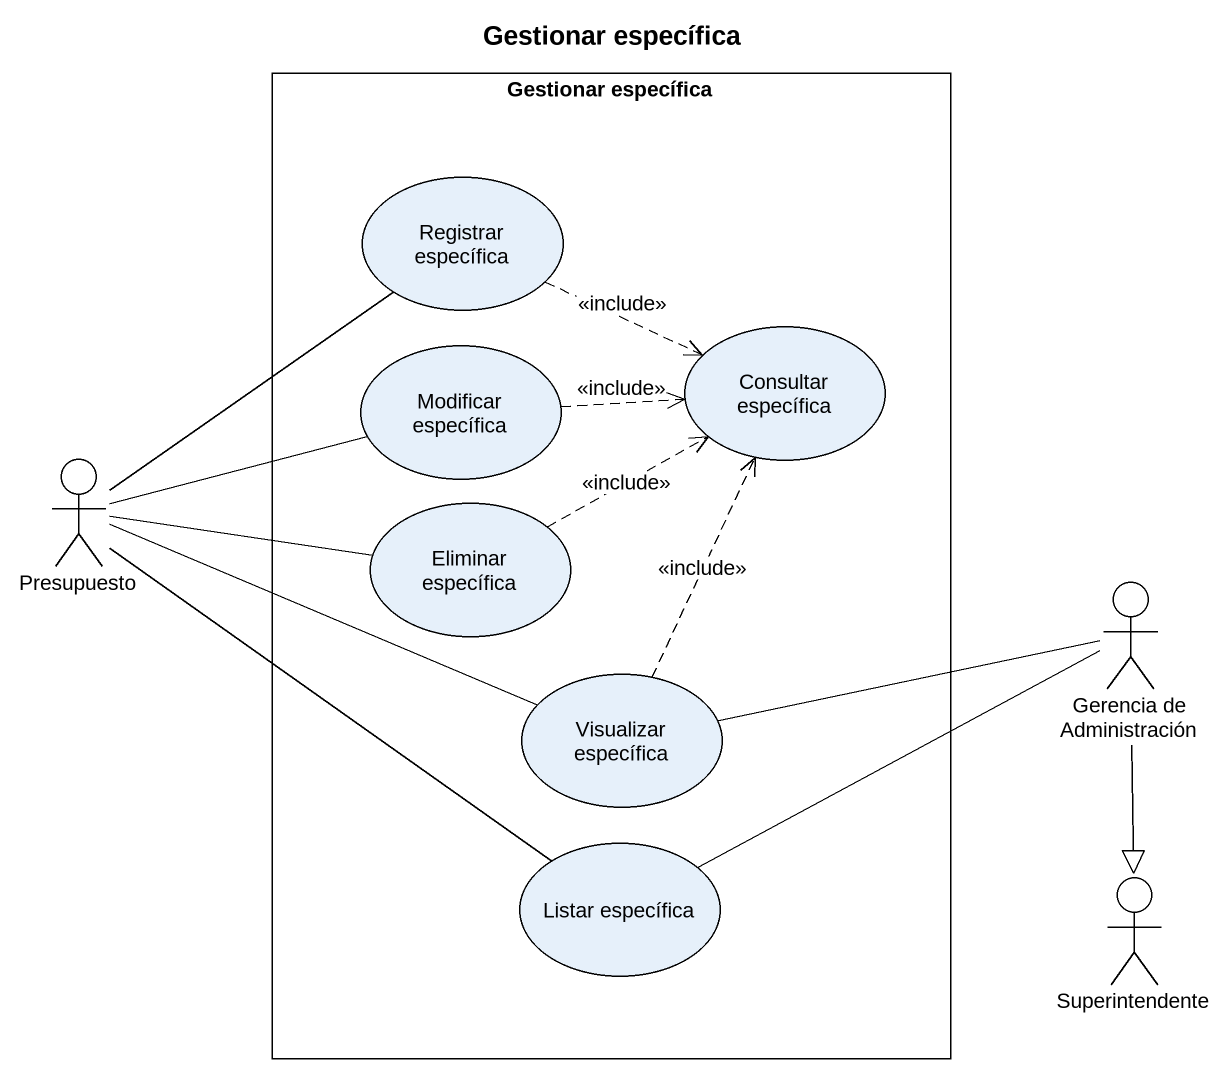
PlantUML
@startuml
title Gestionar específica
rectangle "Gestionar específica" as Gestionar_específica {
  usecase "Registrar específica" as Registrar_específica
  usecase "Consultar específica" as Consultar_específica
  usecase "Modificar específica" as Modificar_específica
  usecase "Eliminar específica" as Eliminar_específica
  usecase "Visualizar específica" as Visualizar_específica
  usecase "Listar específica" as Listar_específica
}
actor Presupuesto
actor "Gerencia de Administración" as Gerencia_de_Administración
actor Superintendente
Registrar_específica .right.> Consultar_específica : <<include>>
Modificar_específica .right.> Consultar_específica : <<include>>
Presupuesto -up- Registrar_específica
Presupuesto -right- Modificar_específica
Presupuesto -right- Eliminar_específica
Presupuesto -right- Visualizar_específica
Presupuesto -- Listar_específica
Eliminar_específica .right.> Consultar_específica : <<include>>
Gerencia_de_Administración -left- Visualizar_específica
Gerencia_de_Administración -left- Listar_específica
Gerencia_de_Administración --|> Superintendente
Visualizar_específica .up.> Consultar_específica : <<include>>
@enduml
